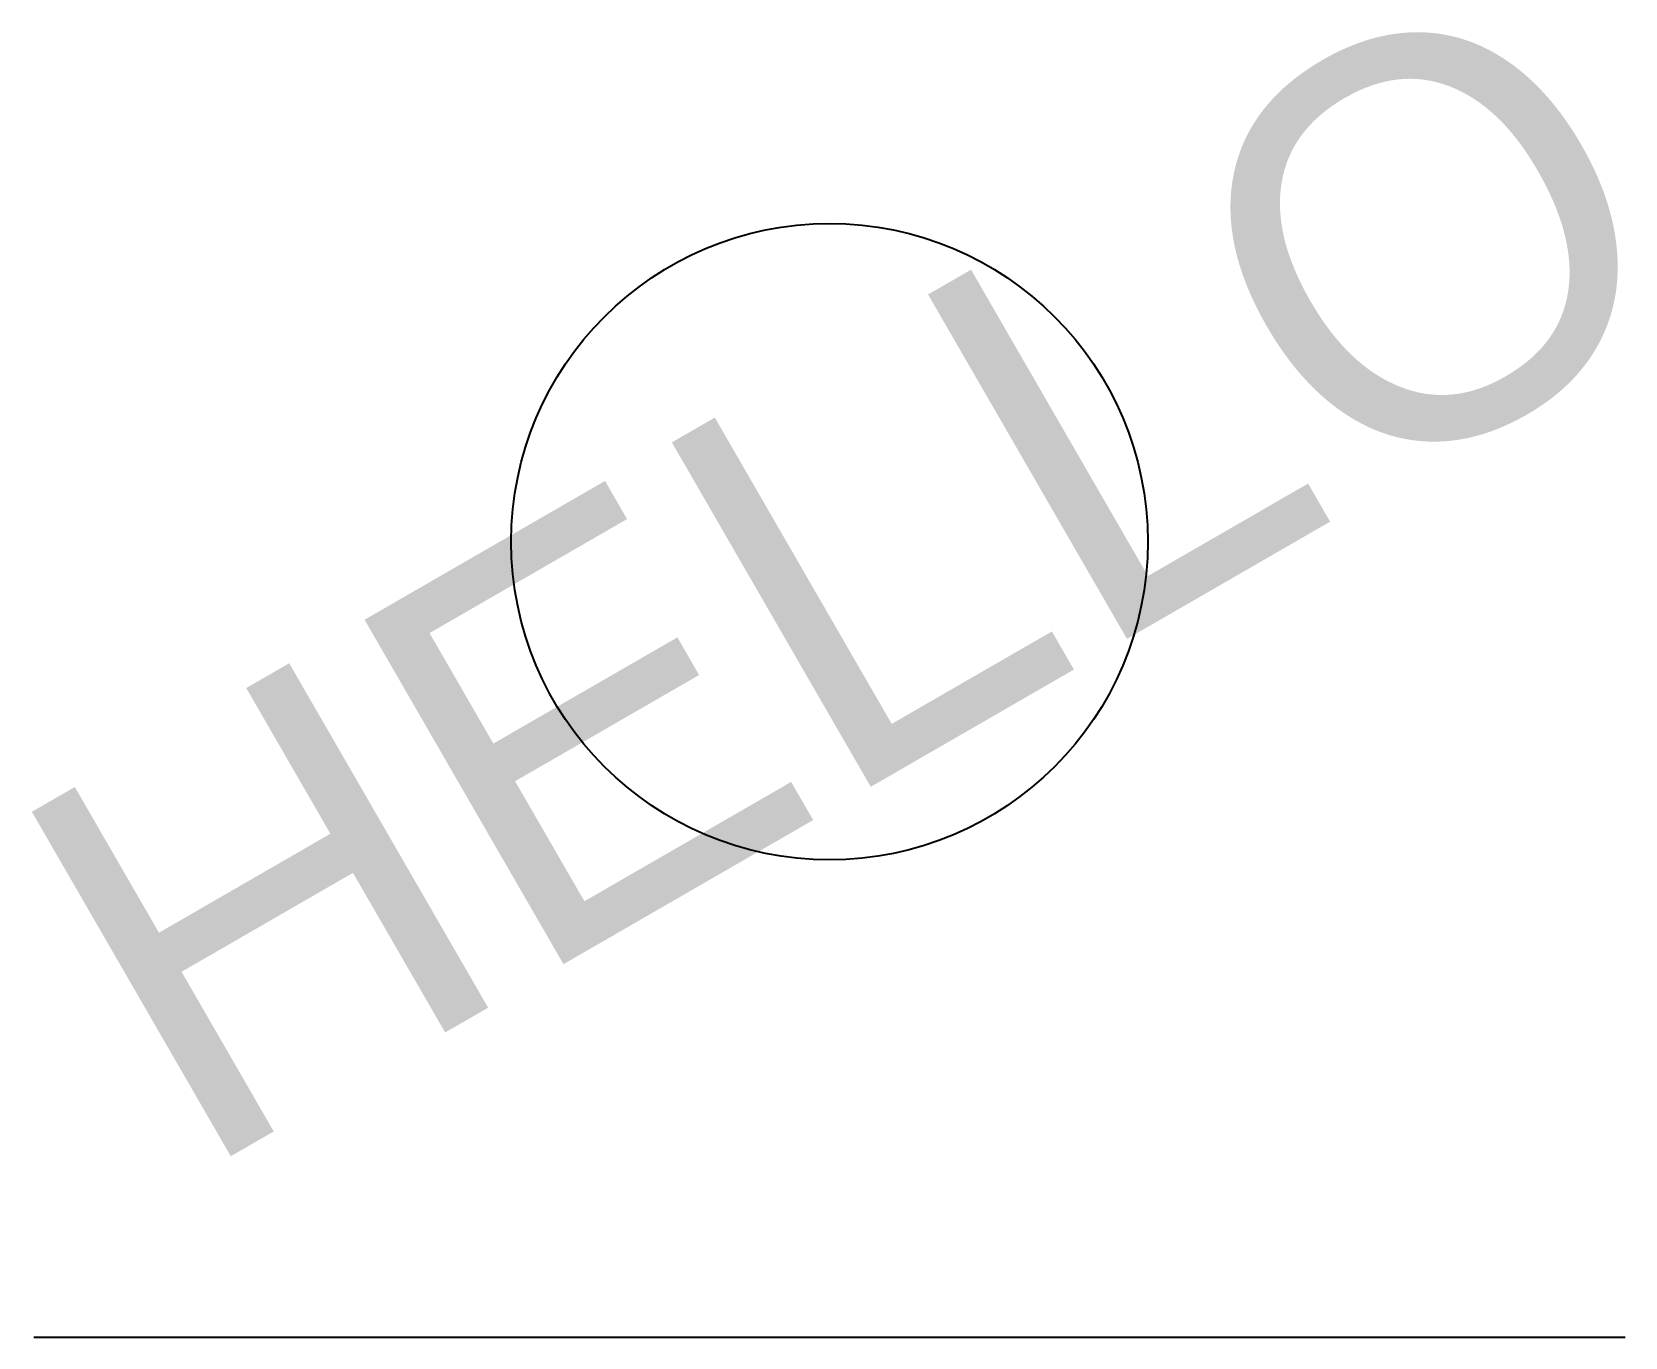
# Model space of a CAD drawing. Header units: millimetres. Extents: x 0 to 10, y 0 to 8.2.
import ezdxf

# ---------------------------------------------------------------- set-up
doc = ezdxf.new("R2010")
doc.units = ezdxf.units.MM

msp = doc.modelspace()

# ---------------------------------------------------------------- linework, layer by layer
msp.add_line((0, 0), (10, 0))
msp.add_circle((5, 5), 2)

# ---------------------------------------------------------------- texts
msp.add_text('HELLO', height=2.5, rotation=30).set_placement((1, 1))

doc.saveas('drawing.dxf')
